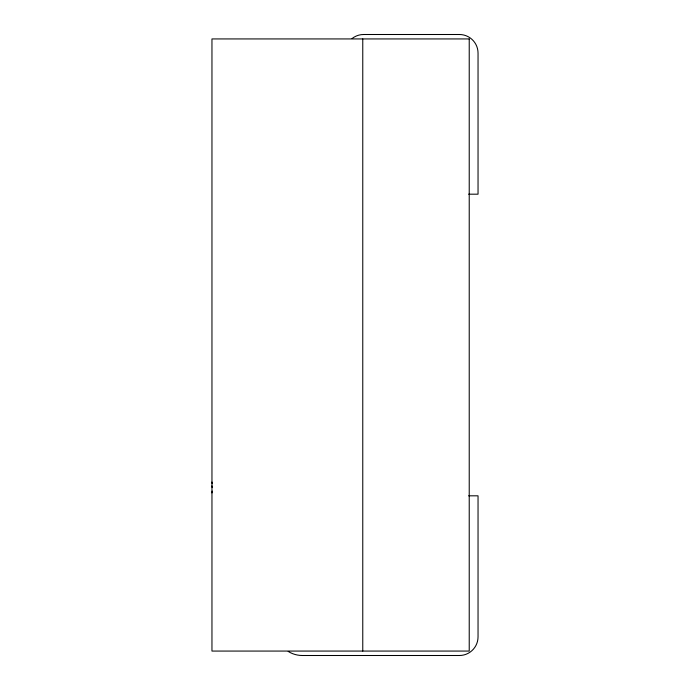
<?xml version="1.0" encoding="UTF-8"?>
<svg xmlns="http://www.w3.org/2000/svg" width="690" height="690" viewBox="0 0 690 690"><rect width="100%" height="100%" fill="white"/><g stroke="black" fill="none" stroke-linecap="round" stroke-linejoin="round"><path stroke-width="1.03" d="M211.959 492.91L212.175 491.09M468.648 194.183L478.041 194.183L478.041 53.13A18.63 18.63 0 0 0 459.411 34.5L363.656 34.5A18.63 18.63 0 0 0 352.038 38.562M468.648 495.817L478.041 495.817L478.041 636.87A18.63 18.63 0 0 1 459.411 655.5L302.332 655.5A26.617 26.617 0 0 1 288.179 651.42M211.959 482.043L212.175 483.664M211.959 485.881L212.175 487.58M362.768 38.933L362.768 651.067M469.226 38.933L211.959 38.933L211.959 651.067L469.226 651.067L469.226 38.933"/></g></svg>
